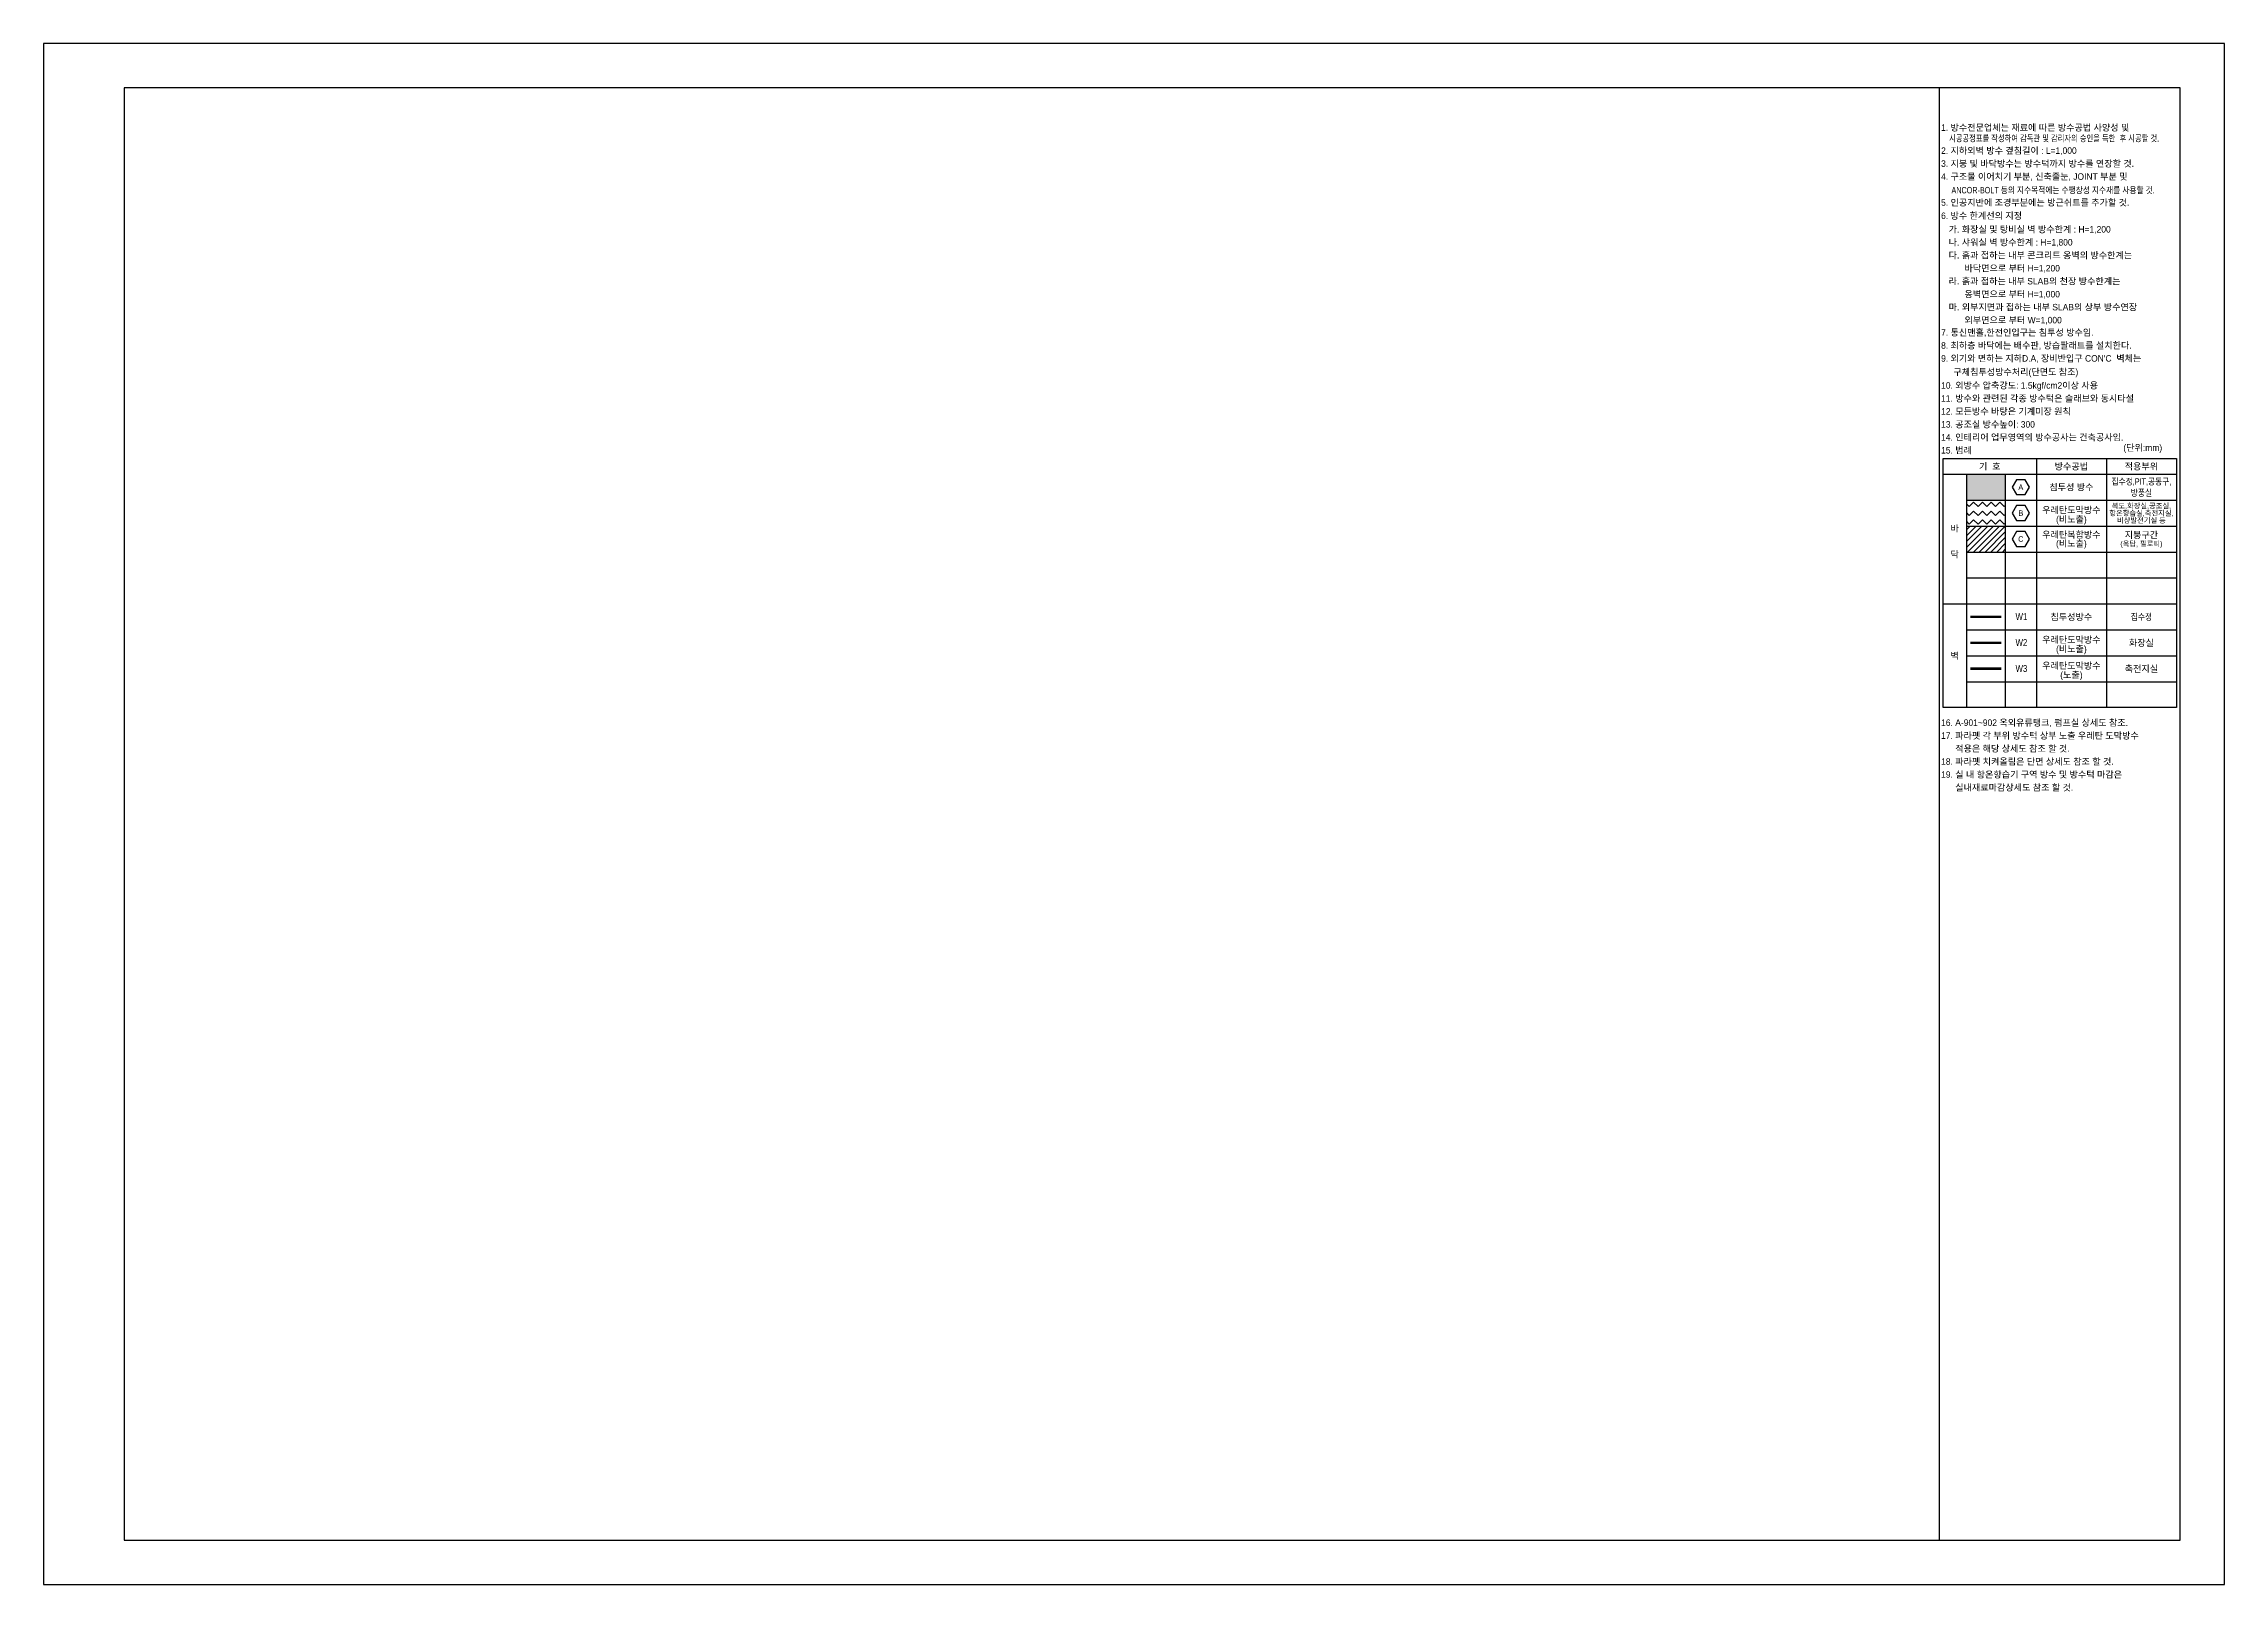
# Model space of a CAD drawing. Header units: millimetres. Extents: x 0 to 841, y 0 to 594.
import ezdxf
from ezdxf.enums import TextEntityAlignment as Align

# ---------------------------------------------------------------- set-up
doc = ezdxf.new("R2010")
doc.units = ezdxf.units.MM
doc.set_wipeout_variables(frame=1)
doc.linetypes.add('DASHED', pattern=[19.05, 12.7, -6.35])
doc.linetypes.add('PHANTOM2', pattern=[31.75, 15.875, -3.175, 3.175, -3.175, 3.175, -3.175])
for name, color, linetype in [('200-03. 방수계획도$0$A-TEXT-NOTE', 7, 'Continuous'), ('A-HAT-1', 1, 'Continuous'), ('A-방수벽체', 4, 'Continuous'), ('note(방수계획도)A-SYM-LINE', 7, 'Continuous'), ('note(방수계획도)A-SYMB', 3, 'Continuous'), ('note(방수계획도)A-TEXT-NOTE', 7, 'Continuous'), ('note(방수계획도)A-WIPEOUT', 142, 'Continuous')]:
    doc.layers.add(name, color=color, linetype=linetype)
doc.layers.add('NOPLOT', color=193, linetype='Continuous', plot=False)
doc.styles.add('200-03. 방수계획도$0$note(방수계획도)$0$Gtx', font='')
doc.styles.add('note(방수계획도)$0$Gtx', font='')
doc.styles.add('note(방수계획도)$0$KPF_STANDARD', font='arial.ttf')
doc.styles.get('200-03. 방수계획도$0$note(방수계획도)$0$Gtx').set_extended_font_data('Dotum')
doc.styles.get('note(방수계획도)$0$Gtx').set_extended_font_data('Dotum')

# ---------------------------------------------------------------- blocks, each defined once
blk = doc.blocks.new('note(방수계획도)$0$MATTAG')
blk.add_wipeout([(-2.6, 4.5), (2.6, 4.5), (5.2, 0), (2.6, -4.5), (-2.6, -4.5), (-5.2, 0)]).dxf.layer = 'note(방수계획도)A-WIPEOUT'
at = {"flags": 128}
blk.add_lwpolyline([(-5.2, 0), (-2.6, -4.5), (2.6, -4.5), (5.2, 0), (2.6, 4.5), (-2.6, 4.5)], close=True, dxfattribs=at)
at = {"style": 'note(방수계획도)$0$KPF_STANDARD'}
for tag, p in [('XX_L1', (-7, 0)), ('XX_L2', (-7, -4))]:
    blk.add_attdef(tag, text='', height=2.5, dxfattribs=at).set_placement(p, align=Align.MIDDLE_RIGHT)
at = {"style": 'note(방수계획도)$0$KPF_STANDARD', "width": 0.8}
blk.add_attdef('XX', text='', height=2.5, dxfattribs=at).set_placement((0, 0), align=Align.MIDDLE_CENTER)
at = {"style": 'note(방수계획도)$0$KPF_STANDARD'}
for tag, p in [('XX_R1', (7, 0)), ('XX_R2', (7, -4))]:
    blk.add_attdef(tag, text='', height=2.5, dxfattribs=at).set_placement(p, align=Align.MIDDLE_LEFT)
blk = doc.blocks.new('note(방수계획도)$0$방수-벽')
at = {"color": 2}
blk.add_wipeout([(1740, 30), (1729, 197), (1578, 458), (1175, 760), (670, 941), (-46, 1023), (-762, 941), (-1267, 760), (-1670, 458), (-1820, 197), (-1832, 30), (-1820, -137), (-1670, -398), (-1267, -700), (-762, -881), (-46, -963), (670, -881), (1175, -700), (1578, -398), (1729, -137)], dxfattribs=at).dxf.layer = 'note(방수계획도)A-SYM-LINE'
at = {"style": 'note(방수계획도)$0$KPF_STANDARD', "width": 0.8}
blk.add_attdef('벽방수', text='', height=750, rotation=0.00013, dxfattribs=at).set_placement((84, 30), align=Align.MIDDLE_CENTER)

msp = doc.modelspace()

# ---------------------------------------------------------------- hatches: boundary and pattern name
at = {"layer": 'A-HAT-1'}
h = msp.add_hatch(color=253, dxfattribs=at)
h.dxf.hatch_style = 1
h.paths.add_polyline_path([(756.5, 428), (741.5, 428), (741.5, 418), (756.5, 418)])
h = msp.add_hatch(dxfattribs=at)
h.set_pattern_fill('ZIGZAG', color=1, scale=0.75, angle=135)
h.set_pattern_definition([(135, (-254.1856, 88.8291), (-3.367596, 2e-16), [2.38125, -2.38125]), (225, (-255.8694, 90.513), (-2e-16, -3.367596), [2.38125, -2.38125])])
h.paths.add_polyline_path([(756.5, 418), (741.5, 418), (741.5, 408), (756.5, 408)])
h = msp.add_hatch(dxfattribs=at)
h.set_pattern_fill('ANSI31', color=256, scale=0.5)
h.set_pattern_definition([(45, (-254.1856, 88.8291), (-1.122532, 1.122532), [])])
h.paths.add_polyline_path([(756.5, 408), (741.5, 408), (741.5, 398), (756.5, 398)])

# ---------------------------------------------------------------- linework, layer by layer
at = {"layer": 'A-방수벽체', "linetype": 'DASHED', "ltscale": 0.3, "const_width": 1}
msp.add_lwpolyline([(743, 373), (755, 373)], dxfattribs=at)
at = {"layer": 'A-방수벽체', "linetype": 'Continuous', "ltscale": 0.3, "const_width": 1}
msp.add_lwpolyline([(743, 363), (755, 363)], dxfattribs=at)
at = {"layer": 'A-방수벽체', "linetype": 'PHANTOM2', "ltscale": 0.3, "const_width": 1}
msp.add_lwpolyline([(743, 353), (755, 353)], dxfattribs=at)
at = {"layer": 'NOPLOT'}
msp.add_line((731, 577), (731, 17), dxfattribs=at)
for points in [[(0, 0), (841, 0), (841, 594), (0, 594)], [(31, 17), (824, 17), (824, 577), (31, 577)]]:
    msp.add_lwpolyline(points, close=True, dxfattribs=at)
at = {"layer": 'note(방수계획도)A-SYM-LINE'}
for p, q in [((768.5, 434), (768.5, 338)), ((795.5, 434), (795.5, 338)), ((732.5, 428), (822.5, 428)), ((741.5, 428), (822.5, 428)), ((741.5, 428), (741.5, 338)), ((756.5, 428), (756.5, 338)), ((741.5, 418), (822.5, 418)), ((741.5, 408), (822.5, 408)), ((741.5, 398), (822.5, 398)), ((741.5, 388), (822.5, 388)), ((732.5, 378), (822.5, 378)), ((741.5, 368), (822.5, 368)), ((741.5, 358), (822.5, 358))]:
    msp.add_line(p, q, dxfattribs=at)
msp.add_lwpolyline([(822.5, 434), (822.5, 338), (732.5, 338), (732.5, 434)], close=True, dxfattribs=at)

# ---------------------------------------------------------------- texts
at = {"layer": '200-03. 방수계획도$0$A-TEXT-NOTE', "style": '200-03. 방수계획도$0$note(방수계획도)$0$Gtx'}
for s, p in [('바', (737, 407.09)), ('닥', (737, 397.09)), ('벽', (737, 358))]:
    msp.add_text(s, height=2.5, dxfattribs=at).set_placement(p, align=Align.MIDDLE_CENTER)
at = {"layer": 'note(방수계획도)A-TEXT-NOTE', "color": 7, "style": 'note(방수계획도)$0$Gtx'}
for s, p in [('1. 방수전문업체는 재료에 따른 방수공법 사양성 및', (731.76, 561.63)), ('3. 지붕 및 바닥방수는 방수턱까지 방수를 연장할 것.', (731.76, 547.75)), ('2. 지하외벽 방수 곂침길이 : L=1,000', (731.76, 552.75)), ('4. 구조물 이어치기 부분, 신축줄눈, JOINT 부분 및 ', (731.76, 542.75)), ('5. 인공지반에 조경부분에는 방근쉬트를 추가할 것.', (731.76, 532.75)), ('6. 방수 한계선의 지정', (731.76, 527.65)), ('7. 통신맨홀,한전인입구는 침투성 방수임.', (731.76, 482.65)), ('8. 최하층 바닥에는 배수판, 방습팔래트를 설치한다.', (731.76, 477.65)), ("9. 외기와 면하는 지하D.A, 장비반입구 CON'C  벽체는 ", (731.76, 472.65)), ('10. 외방수 압축강도: 1.5kgf/cm2이상 사용', (731.76, 462.22)), ('11. 방수와 관련된 각종 방수턱은 슬래브와 동시타설', (731.76, 457.22)), ('12. 모든방수 바탕은 기계미장 원칙', (731.76, 452.22)), ('13. 공조실 방수높이: 300', (731.76, 447.22)), ('14. 인테리어 업무영역의 방수공사는 건축공사임.', (731.76, 442.22)), ('15. 범례', (731.76, 437.22)), ('16. A-901~902 옥외유류탱크, 펌프실 상세도 참조.', (731.76, 332.22)), ('17. 파라펫 각 부위 방수턱 상부 노출 우레탄 도막방수', (731.76, 327.22)), ('      적용은 해당 상세도 참조 할 것.', (731.76, 322.22)), ('18. 파라펫 치켜올림은 단면 상세도 참조 할 것.', (731.76, 317.22)), ('19. 실 내 항온항습기 구역 방수 및 방수턱 마감은', (731.76, 312.22)), ('      실내재료마감상세도 참조 할 것.', (731.76, 307.22))]:
    msp.add_text(s, height=2.5, dxfattribs=at).set_placement(p, align=Align.MIDDLE_LEFT)
for s, width, p in [('    시공공정표를 작성하여 감독관 및 감리자의 승인을 득한  후 시공할 것. ', 0.8, (731.62, 556.26)), ('    ANCOR-BOLT 등의 지수목적에는 수팽창성 지수재를 사용할 것. ', 0.85, (732.67, 536.26))]:
    msp.add_text(s, height=2.5, dxfattribs=dict(at, width=width)).set_placement(p)
for s, p in [('    가. 화장실 및 탕비실 벽 방수한계 : H=1,200', (731.04, 521.16)), ('    나. 샤워실 벽 방수한계 : H=1,800', (731.04, 516.16)), ('    다. 흙과 접하는 내부 콘크리트 옹벽의 방수한계는', (731.04, 511.16)), ('    바닥면으로 부터 H=1,200', (737.13, 506.16)), ('    라. 흙과 접하는 내부 SLAB의 천장 방수한계는 ', (731.04, 501.16)), ('    옹벽면으로 부터 H=1,000', (737.13, 496.16)), ('    마. 외부지면과 접하는 내부 SLAB의 상부 방수연장 ', (731.04, 491.16)), ('    외부면으로 부터 W=1,000', (737.13, 486.16)), ('      구체침투성방수처리(단면도 참조)', (731.04, 466.16)), ('(단위:mm)', (802.03, 436.96))]:
    msp.add_text(s, height=2.5, dxfattribs=at).set_placement(p)
for s, height, p in [('기  호', 2.5, (750.5, 431)), ('방수공법', 2.5, (782, 431)), ('적용부위', 2.5, (809, 431)), ('침투성 방수', 2.5, (782, 423)), ('우레탄도막방수', 2.5, (782, 414.2)), ('(비노출)', 2.5, (782, 410.6)), ('항온항습실,축전지실,', 2, (809, 413)), ('복도,화장실,공조실,', 2, (809, 415.8)), ('우레탄복합방수', 2.5, (782, 404.7)), ('비상발전기실 등', 2, (809, 410.2)), ('지붕구간', 2.5, (809, 404.6)), ('(비노출)', 2.5, (782, 401.3)), ('(옥탑, 필로티)', 2, (809, 401.2)), ('침투성방수', 2.5, (782, 373)), ('(비노출)', 2.5, (782, 360.6)), ('화장실', 2.5, (809, 363)), ('축전지실', 2.5, (809, 353)), ('(노출)', 2.5, (782, 350.6))]:
    msp.add_text(s, height=height, dxfattribs=at).set_placement(p, align=Align.MIDDLE_CENTER)
at = {"layer": 'note(방수계획도)A-TEXT-NOTE', "color": 7, "style": 'note(방수계획도)$0$Gtx', "width": 0.85}
for s, p in [('집수정,PIT,공동구,', (809, 425.17)), ('방풍실', (809, 420.84)), ('집수정', (809, 373))]:
    msp.add_text(s, height=2.5, dxfattribs=at).set_placement(p, align=Align.MIDDLE_CENTER)

# ---------------------------------------------------------------- next in the draw order: block references
at = {"layer": 'note(방수계획도)A-SYMB'}
ref = msp.add_blockref('note(방수계획도)$0$MATTAG', (762.5, 423), dxfattribs=dict(at, xscale=0.6399999999999995, yscale=0.6399999999999995, zscale=0.6399999999999995, rotation=0.0001348820121051998))
ref.add_attrib('XX', 'A', dxfattribs={"layer": '0', "height": 2.13, "rotation": 0.00013, "style": 'note(방수계획도)$0$KPF_STANDARD', "width": 0.8}).set_placement((762.49, 423), align=Align.MIDDLE_CENTER)
ref = msp.add_blockref('note(방수계획도)$0$방수-벽', (762.5, 373), dxfattribs=dict(at, xscale=0.0027, yscale=0.0027, zscale=0.0027))
ref.add_attrib('벽방수', 'W1', dxfattribs={"layer": '0', "height": 2.7, "rotation": 0.00013, "style": 'note(방수계획도)$0$KPF_STANDARD', "width": 0.8}).set_placement((762.73, 373.09), align=Align.MIDDLE_CENTER)
ref = msp.add_blockref('note(방수계획도)$0$방수-벽', (762.5, 363), dxfattribs=dict(at, xscale=0.0027, yscale=0.0027, zscale=0.0027))
ref.add_attrib('벽방수', 'W2', dxfattribs={"layer": '0', "height": 2.7, "rotation": 0.00013, "style": 'note(방수계획도)$0$KPF_STANDARD', "width": 0.8}).set_placement((762.73, 363.09), align=Align.MIDDLE_CENTER)
ref = msp.add_blockref('note(방수계획도)$0$방수-벽', (762.5, 353), dxfattribs=dict(at, xscale=0.0027, yscale=0.0027, zscale=0.0027))
ref.add_attrib('벽방수', 'W3', dxfattribs={"layer": '0', "height": 2.7, "rotation": 0.00013, "style": 'note(방수계획도)$0$KPF_STANDARD', "width": 0.8}).set_placement((762.73, 353.09), align=Align.MIDDLE_CENTER)

# ---------------------------------------------------------------- next in the draw order: linework, layer by layer
at = {"layer": 'note(방수계획도)A-SYM-LINE'}
msp.add_line((741.5, 348), (822.5, 348), dxfattribs=at)

# ---------------------------------------------------------------- next in the draw order: block references
at = {"layer": 'note(방수계획도)A-SYMB'}
ref = msp.add_blockref('note(방수계획도)$0$MATTAG', (762.5, 413), dxfattribs=dict(at, xscale=0.6399999999999995, yscale=0.6399999999999995, zscale=0.6399999999999995, rotation=0.0001348820121051998))
ref.add_attrib('XX', 'B', dxfattribs={"layer": '0', "height": 2.13, "rotation": 0.00013, "style": 'note(방수계획도)$0$KPF_STANDARD', "width": 0.8}).set_placement((762.49, 413), align=Align.MIDDLE_CENTER)

# ---------------------------------------------------------------- next in the draw order: texts
at = {"layer": 'note(방수계획도)A-TEXT-NOTE', "color": 7, "style": 'note(방수계획도)$0$Gtx'}
for p in [(782, 364.2), (782, 354.2)]:
    msp.add_text('우레탄도막방수', height=2.5, dxfattribs=at).set_placement(p, align=Align.MIDDLE_CENTER)

# ---------------------------------------------------------------- next in the draw order: block references
at = {"layer": 'note(방수계획도)A-SYMB'}
ref = msp.add_blockref('note(방수계획도)$0$MATTAG', (762.5, 403), dxfattribs=dict(at, xscale=0.6399999999999995, yscale=0.6399999999999995, zscale=0.6399999999999995, rotation=0.0001348820121052001))
ref.add_attrib('XX', 'C', dxfattribs={"layer": '0', "height": 2.13, "rotation": 0.00013, "style": 'note(방수계획도)$0$KPF_STANDARD', "width": 0.8}).set_placement((762.49, 403), align=Align.MIDDLE_CENTER)

doc.saveas('drawing.dxf')
